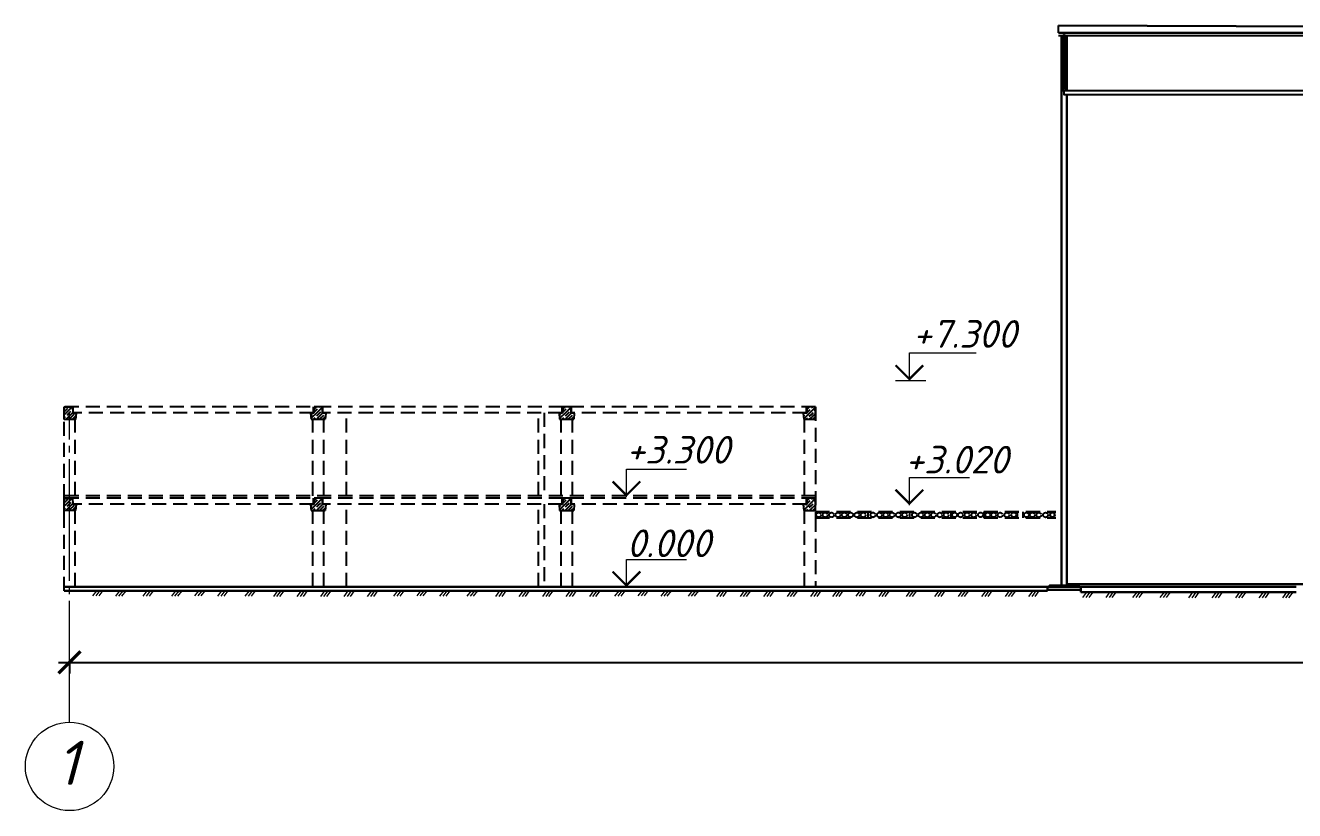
# Model space of a CAD drawing. Header units: millimetres. Extents: x -345369 to 252202, y 74562 to 424723.
# Drawn here: x -161013 to -149527, y 238161 to 245268 of the extents above; entities that cross this region are included whole.
import ezdxf

# ---------------------------------------------------------------- set-up
doc = ezdxf.new("R2010")
doc.units = ezdxf.units.MM
for name, pattern in [('HIDDEN2', [4.7625, 3.175, -1.5875]), ('JIS_08_11', [12.8, 11, -0.6, 0.6, -0.6]), ('невидимая', [9.525, 6.35, -3.175])]:
    doc.linetypes.add(name, pattern=pattern)
for name, color, linetype in [('$RAZMER', 7, 'Continuous'), ('PAMA', 7, 'Continuous'), ('РАЗМЕРЫ', 7, 'Continuous')]:
    doc.layers.add(name, color=color, linetype=linetype)
for name, color, linetype, lineweight in [('kolonni', 150, 'Continuous', 35), ('S Stora', 5, 'Continuous', 30), ('стена 0.2', 40, 'Continuous', 30), ('стены', 7, 'Continuous', 35)]:
    doc.layers.add(name, color=color, linetype=linetype, lineweight=lineweight)
doc.styles.add('25', font='isocpeur.TTF', dxfattribs={"oblique": 15, "height": 300})
doc.styles.get("Standard").update_dxf_attribs({"font": 'isocpeur.TTF', "oblique": 15})
doc.dimstyles.new('ss50', dxfattribs={"dimtxt": 125, "dimasz": 150, "dimexe": 100, "dimexo": 100, "dimgap": 31.25, "dimtad": 1, "dimdec": 0, "dimdsep": 46, "dimtxsty": 'Standard', "dimblk": 'OBLIQUE', "dimcen": 125, "dimdle": 100, "dimadec": 0, "dimazin": 0, "dimtfac": 1, "dimtdec": 0, "dimtmove": 1, "dimatfit": 3, "dimfxl": 1, "dimarcsym": 0})

# ---------------------------------------------------------------- blocks, each defined once
blk = doc.blocks.new('54212')
at = {"layer": 'kolonni', "lineweight": 30, "ltscale": 10}
for p, q in [((-100, 45), (-100, -45)), ((-5, 50), (-95, 50)), ((0, -45), (0, 45)), ((-95, -50), (-5, -50))]:
    blk.add_line(p, q, dxfattribs=at)
for points in [[(-95, 40), (-95, -40)], [(-10, 45), (-90, 45)], [(-5, -40), (-5, 40)], [(-90, -45), (-10, -45)]]:
    blk.add_lwpolyline(points, dxfattribs=at)
for centre, start, end in [((-95, 45), 89.3615, 180.6385), ((-90, 40), 89.3615, 180.6385), ((-10, 40), 359.3615, 90.6385), ((-5, 45), 359.3615, 90.6385), ((-95, -45), 179.3615, 270.6385), ((-90, -40), 179.3615, 270.6385), ((-10, -40), 269.3615, 0.6385), ((-5, -45), 269.3615, 0.6385)]:
    blk.add_arc(centre, 5, start, end, dxfattribs=at)
blk = doc.blocks.new('_ArchTick')
at = {"color": 0, "linetype": 'ByBlock', "const_width": 0.15}
blk.add_lwpolyline([(-0.5, -0.5), (0.5, 0.5)], dxfattribs=at)
blk = doc.blocks.new('*D784')
at = {"color": 0, "lineweight": -2, "ltscale": 2, "transparency": 16777216}
for p, q in [((-160713, 239503), (-129013, 239503)), ((-160613, 239503), (-160613, 239403)), ((-129113, 239503), (-129113, 239403))]:
    blk.add_line(p, q, dxfattribs=at)
at = {"layer": 'Defpoints', "color": 0, "ltscale": 2, "transparency": 16777216}
for p in [(-160613, 239572), (-129113, 239524), (-129113, 239503)]:
    blk.add_point(p, dxfattribs=at)
at = {"color": 0, "lineweight": -2, "ltscale": 2, "transparency": 16777216, "xscale": 200, "yscale": 200, "zscale": 200, "rotation": 180}
blk.add_blockref('_ArchTick', (-160613, 239503), dxfattribs=at)
at = {"color": 0, "lineweight": -2, "ltscale": 2, "transparency": 16777216, "xscale": 200, "yscale": 200, "zscale": 200}
blk.add_blockref('_ArchTick', (-129113, 239503), dxfattribs=at)
at = {"color": 0, "lineweight": 9, "ltscale": 2, "transparency": 16777216, "insert": (-144863, 239733), "char_height": 300, "attachment_point": 5}
blk.add_mtext('126000', dxfattribs=at)

msp = doc.modelspace()

# ---------------------------------------------------------------- linework, layer by layer
at = {"layer": '$RAZMER', "color": 7, "linetype": 'невидимая', "lineweight": 25, "ltscale": 20}
for p, q in [((-158401.353573, 241764.475238), (-158368.272574, 241797.556237)), ((-158400.729944, 241793.162179), (-158379.081472, 241814.810651)), ((-158362.953516, 241774.812006), (-158325.210294, 241812.555228)), ((-158354.240923, 241811.587887), (-158351.01816, 241814.810651)), ((-158326.177623, 241783.524586), (-158324.613202, 241785.089008)), ((-156151.357377, 241764.475238), (-156118.276378, 241797.556237)), ((-156150.733748, 241793.162179), (-156129.085277, 241814.810651)), ((-156112.95732, 241774.812006), (-156075.214098, 241812.555228)), ((-156104.244728, 241811.587887), (-156101.021964, 241814.810651)), ((-156076.181428, 241783.524586), (-156074.617006, 241785.089008)), ((-158431.010128, 241734.818683), (-158417.383349, 241748.445461)), ((-158428.45892, 241709.306602), (-158362.953516, 241774.812006)), ((-158407.391559, 241702.310651), (-158389.320049, 241720.382161)), ((-158379.328271, 241702.310651), (-158362.953516, 241718.685405)), ((-158375.288399, 241734.413811), (-158362.953516, 241746.748694)), ((-158362.953516, 241746.748694), (-158340.209273, 241769.492936)), ((-158362.953516, 241718.685405), (-158324.016111, 241757.622811)), ((-158347.225098, 241706.35051), (-158312.145973, 241741.429636)), ((-158323.20167, 241702.310651), (-158294.932397, 241730.579923)), ((-158298.114323, 241755.461286), (-158296.264958, 241757.310651)), ((-156181.013932, 241734.818683), (-156167.387154, 241748.445461)), ((-156178.462724, 241709.306602), (-156112.95732, 241774.812006)), ((-156157.395363, 241702.310651), (-156139.323853, 241720.382161)), ((-156129.332075, 241702.310651), (-156112.95732, 241718.685405)), ((-156125.292203, 241734.413811), (-156112.95732, 241746.748694)), ((-156112.95732, 241746.748694), (-156090.213078, 241769.492936)), ((-156112.95732, 241718.685405), (-156074.019915, 241757.622811)), ((-156097.228903, 241706.35051), (-156062.149777, 241741.429636)), ((-156073.205474, 241702.310651), (-156044.936202, 241730.579923)), ((-156048.118127, 241755.461286), (-156046.268763, 241757.310651)), ((-158400.729944, 240968.162179), (-158379.081472, 240989.810651)), ((-158362.953516, 240949.812006), (-158325.210294, 240987.555228)), ((-158354.240923, 240986.587887), (-158351.01816, 240989.810651)), ((-156150.733748, 240968.162179), (-156129.085277, 240989.810651)), ((-156112.95732, 240949.812006), (-156075.214098, 240987.555228)), ((-156104.244728, 240986.587887), (-156101.021964, 240989.810651)), ((-158431.010128, 240909.818683), (-158417.383349, 240923.445461)), ((-158428.45892, 240884.306602), (-158362.953516, 240949.812006)), ((-158407.391559, 240877.310651), (-158389.320049, 240895.382161)), ((-158401.353573, 240939.475238), (-158368.272574, 240972.556237)), ((-158379.328271, 240877.310651), (-158362.953516, 240893.685405)), ((-158375.288399, 240909.413811), (-158362.953516, 240921.748694)), ((-158362.953516, 240921.748694), (-158340.209273, 240944.492936)), ((-158362.953516, 240893.685405), (-158324.016111, 240932.622811)), ((-158347.225098, 240881.35051), (-158312.145973, 240916.429636)), ((-158326.177623, 240958.524586), (-158324.613202, 240960.089008)), ((-158323.20167, 240877.310651), (-158294.932397, 240905.579923)), ((-158298.114323, 240930.461286), (-158296.264958, 240932.310651)), ((-156181.013932, 240909.818683), (-156167.387154, 240923.445461)), ((-156178.462724, 240884.306602), (-156112.95732, 240949.812006)), ((-156157.395363, 240877.310651), (-156139.323853, 240895.382161)), ((-156151.357377, 240939.475238), (-156118.276378, 240972.556237)), ((-156129.332075, 240877.310651), (-156112.95732, 240893.685405)), ((-156125.292203, 240909.413811), (-156112.95732, 240921.748694)), ((-156112.95732, 240921.748694), (-156090.213078, 240944.492936)), ((-156112.95732, 240893.685405), (-156074.019915, 240932.622811)), ((-156097.228903, 240881.35051), (-156062.149777, 240916.429636)), ((-156076.181428, 240958.524586), (-156074.617006, 240960.089008)), ((-156073.205474, 240877.310651), (-156044.936202, 240905.579923)), ((-156048.118127, 240930.461286), (-156046.268763, 240932.310651))]:
    msp.add_line(p, q, dxfattribs=at)
msp.add_line((-151662.815024, 245199.217384), (-151662.815024, 245267.658869))
at = {"lineweight": 35}
for p, q in [((-151625.315024, 244699.636543), (-151625.315024, 245151.403793)), ((-151600.315024, 244695.790565), (-151600.315024, 245151.431652))]:
    msp.add_line(p, q, dxfattribs=at)
at = {"lineweight": 20}
msp.add_line((-151612.815024, 245175.167722), (-151612.815024, 245198.917722), dxfattribs=at)
at = {"lineweight": 9}
msp.add_line((-153137.815024, 242052.943731), (-152862.815024, 242052.943731), dxfattribs=at)
at = {"linetype": 'невидимая', "lineweight": 25, "ltscale": 20}
for p, q in [((-160662.815024, 241172.943731), (-160662.885832, 241814.693431)), ((-160579.738493, 241760.443731), (-160581.351385, 241815.443731)), ((-158405.446013, 241760.443731), (-158405.446013, 241815.443731)), ((-158320.841897, 241760.443731), (-158320.841897, 241815.443731)), ((-156155.449817, 241760.443731), (-156155.449817, 241815.443731)), ((-156070.845701, 241760.443731), (-156070.845701, 241815.443731)), ((-153945.066174, 241760.443731), (-153945.066174, 241815.443731)), ((-153862.815024, 241815.443731), (-153862.815024, 240810.442277)), ((-158106.565024, 241010.443731), (-158106.565024, 241760.443731)), ((-156369.065024, 241010.443731), (-156369.065024, 241760.443731)), ((-156319.065024, 241760.443731), (-156319.065024, 241010.443731)), ((-158405.446013, 240935.443731), (-158405.446013, 240990.443731)), ((-158320.841897, 240935.443731), (-158320.841897, 240990.443731)), ((-156155.449817, 240935.443731), (-156155.449817, 240990.443731)), ((-156070.845701, 240935.443731), (-156070.845701, 240990.443731)), ((-153945.066174, 240935.443731), (-153945.066174, 240990.443731)), ((-158106.565024, 240185.443731), (-158106.565024, 240935.443731)), ((-156369.065024, 240185.443731), (-156369.065024, 240935.443731)), ((-156319.065024, 240935.443731), (-156319.065024, 240185.443731)), ((-153862.815024, 240869.583766), (-151687.815024, 240869.583766)), ((-153862.815024, 240865.442277), (-151687.815024, 240865.442277)), ((-153387.815024, 240865.442277), (-153387.815024, 240810.442277)), ((-153012.815024, 240865.442277), (-153012.815024, 240810.442277)), ((-152637.815024, 240865.442277), (-152637.815024, 240810.442277)), ((-152337.815024, 240865.442277), (-152337.815024, 240810.442277)), ((-152037.815024, 240865.442277), (-152037.815024, 240810.442277)), ((-151987.815024, 240865.442277), (-151987.815024, 240810.442277)), ((-160662.815024, 240150.516415), (-160662.815024, 240797.943731)), ((-153862.815024, 240810.442277), (-151687.815024, 240810.442277)), ((-153862.815024, 240810.442277), (-153862.815024, 240185.443731))]:
    msp.add_line(p, q, dxfattribs=at)
at = {"color": 7, "linetype": 'невидимая', "lineweight": 25, "ltscale": 20}
for p, q in [((-160661.619372, 241743.149689), (-160622.869372, 241781.899689)), ((-160661.307832, 241771.524516), (-160628.117929, 241804.714419)), ((-160660.684203, 241800.211458), (-160646.201953, 241814.693709)), ((-160622.869372, 241781.899689), (-160590.075352, 241814.693709)), ((-160586.022979, 241790.682769), (-160584.872407, 241791.833341)), ((-153941.432075, 241761.559349), (-153911.558633, 241791.432791)), ((-153940.808446, 241790.246291), (-153915.611006, 241815.443731)), ((-153902.760676, 241772.16746), (-153865.137777, 241809.79036)), ((-153897.526983, 241805.464442), (-153887.547694, 241815.443731)), ((-153869.463682, 241777.401141), (-153864.540685, 241782.324139)), ((-160661.619372, 241715.086376), (-160649.165404, 241727.540343)), ((-160646.448751, 241702.193709), (-160622.869372, 241725.773088)), ((-160635.133754, 241741.571994), (-160622.869372, 241753.836376)), ((-160622.869372, 241753.836376), (-160600.054629, 241776.651119)), ((-160622.869372, 241725.773088), (-160584.275316, 241764.367144)), ((-160607.070454, 241713.508693), (-160571.991328, 241748.587819)), ((-160590.32215, 241702.193709), (-160554.263507, 241738.252352)), ((-160562.258838, 241702.193709), (-160557.381653, 241707.070893)), ((-153970.695859, 241732.295565), (-153960.669409, 241742.322016)), ((-153968.144651, 241706.783485), (-153902.760676, 241772.16746)), ((-153946.637758, 241756.353666), (-153945.047694, 241757.943731)), ((-153943.921093, 241702.943731), (-153932.606108, 241714.258715)), ((-153918.574458, 241728.290366), (-153902.760676, 241744.104148)), ((-153915.857805, 241702.943731), (-153902.760676, 241716.040859)), ((-153902.760676, 241744.104148), (-153883.495333, 241763.369491)), ((-153902.760676, 241716.040859), (-153864.010676, 241754.790859)), ((-153887.794492, 241702.943731), (-153864.010676, 241726.727547)), ((-160661.307832, 240946.524516), (-160628.117929, 240979.714419)), ((-160660.684203, 240975.211458), (-160646.201953, 240989.693709)), ((-160622.869372, 240956.899689), (-160590.075352, 240989.693709)), ((-153940.808446, 240965.246291), (-153915.611006, 240990.443731)), ((-153902.760676, 240947.16746), (-153865.137777, 240984.79036)), ((-153897.526983, 240980.464442), (-153887.547694, 240990.443731)), ((-160661.619372, 240918.149689), (-160622.869372, 240956.899689)), ((-160661.619372, 240890.086376), (-160649.165404, 240902.540343)), ((-160646.448751, 240877.193709), (-160622.869372, 240900.773088)), ((-160635.133754, 240916.571994), (-160622.869372, 240928.836376)), ((-160622.869372, 240928.836376), (-160600.054629, 240951.651119)), ((-160622.869372, 240900.773088), (-160584.275316, 240939.367144)), ((-160607.070454, 240888.508693), (-160571.991328, 240923.587819)), ((-160590.32215, 240877.193709), (-160554.263507, 240913.252352)), ((-160586.022979, 240965.682769), (-160584.872407, 240966.833341)), ((-160562.258838, 240877.193709), (-160557.381653, 240882.070893)), ((-153970.695859, 240907.295565), (-153960.669409, 240917.322016)), ((-153968.144651, 240881.783485), (-153902.760676, 240947.16746)), ((-153946.637758, 240931.353666), (-153945.047694, 240932.943731)), ((-153943.921093, 240877.943731), (-153932.606108, 240889.258715)), ((-153941.432075, 240936.559349), (-153911.558633, 240966.432791)), ((-153918.574458, 240903.290366), (-153902.760676, 240919.104148)), ((-153915.857805, 240877.943731), (-153902.760676, 240891.040859)), ((-153902.760676, 240919.104148), (-153883.495333, 240938.369491)), ((-153902.760676, 240891.040859), (-153864.010676, 240929.790859)), ((-153887.794492, 240877.943731), (-153864.010676, 240901.727547)), ((-153869.463682, 240952.401141), (-153864.540685, 240957.324139))]:
    msp.add_line(p, q, dxfattribs=at)
at = {"color": 1, "linetype": 'JIS_08_11', "lineweight": 9, "ltscale": 100, "extrusion": (1, 3.44505e-16, 1.83691e-16)}
msp.add_line((-160612.815024, 238961.438919), (-160612.815024, 241760.443731), dxfattribs=at)
at = {"linetype": 'невидимая', "lineweight": 25, "ltscale": 20, "extrusion": (1, 3.44505e-16, 1.83691e-16)}
for p, q in [((-160562.815024, 241010.443731), (-160562.815024, 241760.443731)), ((-158412.822633, 241010.443731), (-158412.822633, 241702.943731)), ((-158312.822633, 241010.443731), (-158312.822633, 241702.943731)), ((-156162.826437, 241010.443731), (-156162.826437, 241702.943731)), ((-156062.826437, 241010.443731), (-156062.826437, 241702.943731)), ((-153962.815024, 241010.443731), (-153962.815024, 241702.943731)), ((-160662.815024, 240797.943731), (-160662.815024, 241172.943731)), ((-160562.815024, 240185.443731), (-160562.815024, 240877.193709)), ((-158412.822633, 240185.443731), (-158412.822633, 240877.943731)), ((-158312.822633, 240185.443731), (-158312.822633, 240877.943731)), ((-156162.826437, 240185.443731), (-156162.826437, 240877.943731)), ((-156062.826437, 240185.443731), (-156062.826437, 240877.943731)), ((-153962.815024, 240185.443731), (-153962.815024, 240877.943731))]:
    msp.add_line(p, q, dxfattribs=at)
at = {"lineweight": 30, "ltscale": 10}
msp.add_line((-151712.815024, 240185.443731), (-151512.815024, 240185.443731), dxfattribs=at)
at = {"lineweight": 30}
for p, q in [((-149387.815024, 240211.402209), (-151587.815024, 240211.402209)), ((-151512.815024, 240185.443731), (-149512.815024, 240185.443731)), ((-151762.815024, 240150.516415), (-160662.815024, 240150.516415)), ((-151462.815024, 240139.145304), (-149512.815024, 240139.145304))]:
    msp.add_line(p, q, dxfattribs=at)
at = {"lineweight": 25}
msp.add_lwpolyline([(-151612.815024, 244678.179138), (-129087.502524, 244677.2288), (-129087.502524, 244638.27251), (-151612.815024, 244639.040101)], close=True, dxfattribs=at)
at = {"lineweight": 9}
for points in [[(-153012.815024, 242052.943731), (-153012.815024, 242302.943731), (-152408.192121, 242302.943731)], [(-155573.360571, 241001.343404), (-155573.360571, 241251.343404), (-155028.75336, 241251.343404)], [(-153012.815024, 240926.302277), (-153012.815024, 241176.302277), (-152468.207812, 241176.302277)], [(-155573.360571, 240185.443731), (-155573.360571, 240435.443731), (-155028.75336, 240435.443731)]]:
    msp.add_lwpolyline(points, dxfattribs=at)
at = {"lineweight": 9, "const_width": 20}
for points in [[(-153137.815024, 242192.083731), (-153012.815024, 242067.083731), (-152887.815024, 242192.083731)], [(-153137.815024, 241065.442277), (-153012.815024, 240940.442277), (-152887.815024, 241065.442277)], [(-155698.360571, 240324.583731), (-155573.360571, 240199.583731), (-155448.360571, 240324.583731)]]:
    msp.add_lwpolyline(points, dxfattribs=at)
at = {"linetype": 'невидимая', "lineweight": 25, "ltscale": 20}
for points in [[(-153862.815024, 241815.443731), (-160660.369372, 241814.693709)], [(-158405.446013, 241760.443731), (-160579.738493, 241760.443731)], [(-156155.449817, 241760.443731), (-158320.841897, 241760.443731)], [(-153945.066174, 241760.443731), (-156070.845701, 241760.443731)], [(-153862.815024, 241010.443731), (-160662.815024, 241010.443731)], [(-153862.815024, 240990.443731), (-160662.815024, 240990.443731)], [(-158405.446013, 240935.443731), (-160584.190024, 240935.443731)], [(-156155.449817, 240935.443731), (-158320.841897, 240935.443731)], [(-153945.066174, 240935.443731), (-156070.845701, 240935.443731)]]:
    msp.add_lwpolyline(points, dxfattribs=at)
at = {"linetype": 'невидимая', "lineweight": 25, "ltscale": 20, "const_width": 20}
msp.add_lwpolyline([(-155698.360571, 241140.483404), (-155573.360571, 241015.483404), (-155448.360571, 241140.483404)], dxfattribs=at)
at = {"lineweight": 30}
for points in [[(-151512.815024, 240185.443731), (-160662.815024, 240185.443731)], [(-151462.815024, 240139.145304), (-151462.815024, 240185.443731), (-151762.815024, 240185.443731), (-151762.815024, 240150.516415)]]:
    msp.add_lwpolyline(points, dxfattribs=at)
msp.add_lwpolyline([(-151762.815024, 240160.443731), (-151462.815024, 240160.443731), (-151462.815024, 240185.443731), (-151762.815024, 240185.443731)], close=True, dxfattribs=at)
at = {"linetype": 'невидимая', "lineweight": 25, "ltscale": 20}
for centre in [(-153834.220657, 240837.271646), (-153775.831146, 240837.271646), (-153717.441635, 240837.271646), (-153659.052124, 240837.271646), (-153601.9884, 240837.271646), (-153544.924676, 240837.271646), (-153487.860953, 240837.271646), (-153430.797229, 240837.271646), (-153342.441635, 240837.271646), (-153284.052124, 240837.271646), (-153226.9884, 240837.271646), (-153169.924676, 240837.271646), (-153112.860953, 240837.271646), (-153055.797229, 240837.271646), (-152967.441635, 240837.271646), (-152909.052124, 240837.271646), (-152851.9884, 240837.271646), (-152794.924676, 240837.271646), (-152737.860953, 240837.271646), (-152680.797229, 240837.271646), (-152603.924477, 240837.271646), (-152549.999768, 240837.271646), (-152491.568543, 240837.271646), (-152430.294204, 240836.998753), (-152368.736952, 240838.307608), (-152303.924477, 240837.271646), (-152249.999768, 240837.271646), (-152191.568543, 240837.271646), (-152130.294204, 240836.998753), (-152068.736952, 240838.307608), (-151953.924477, 240837.271646), (-151899.999768, 240837.271646), (-151841.568543, 240837.271646), (-151780.294204, 240836.998753)]:
    msp.add_circle(centre, 21.781309, dxfattribs=at)
at = {"lineweight": 30}
msp.add_circle((-151718.736952, 240838.307608), 21.781309, dxfattribs=at)
at = {"color": 0, "linetype": 'ByBlock', "lineweight": 9}
msp.add_circle((-160612.815024, 238561.438919), 400, dxfattribs=at)
at = {"layer": 'kolonni', "lineweight": 30, "ltscale": 10}
for p, q in [((-151637.815024, 240197.943731), (-151637.815024, 245175.167722)), ((-151587.815024, 244678.179138), (-151587.815024, 245175.167722)), ((-151637.815024, 244678.179138), (-151587.815024, 244678.179138)), ((-151587.815024, 240197.943731), (-151587.815024, 244639.040101))]:
    msp.add_line(p, q, dxfattribs=at)
at = {"layer": 'PAMA', "ltscale": 10}
for p, q in [((-151662.815024, 245199.217384), (-147875.315024, 245199.217384)), ((-151600.315024, 245200.167722), (-150125.315024, 245200.167722)), ((-151600.315024, 245175.167722), (-135862.502524, 245175.167722)), ((-151637.815024, 244678.179138), (-151637.815024, 244653.179138)), ((-151637.815024, 244325.679138), (-151637.815024, 244300.679138)), ((-151637.815024, 241047.943731), (-151637.815024, 241022.943731)), ((-151637.815024, 240647.943731), (-151637.815024, 240622.943731))]:
    msp.add_line(p, q, dxfattribs=at)
at = {"layer": 'PAMA', "linetype": 'HIDDEN2', "ltscale": 10}
for p, q in [((-151662.815024, 245176.417722), (-135862.502524, 245176.417722)), ((-151612.815024, 245198.917722), (-138112.190024, 245198.917722))]:
    msp.add_line(p, q, dxfattribs=at)
at = {"layer": 'S Stora', "ltscale": 2}
msp.add_lwpolyline([(-151480.315024, 240197.943731), (-151745.315024, 240197.943731), (-151745.315024, 240185.443731), (-151480.315024, 240185.443731)], close=True, dxfattribs=at)
at = {"layer": 'РАЗМЕРЫ', "lineweight": 13}
for p, q in [((-160401.749024, 240103.865245), (-160364.249024, 240153.865245)), ((-160372.656699, 240103.865245), (-160335.156699, 240153.865245)), ((-160345.56614, 240103.865245), (-160308.06614, 240153.865245)), ((-160194.807558, 240101.466754), (-160157.307558, 240151.466754)), ((-160165.715233, 240101.466754), (-160128.215233, 240151.466754)), ((-160138.624674, 240101.466754), (-160101.124674, 240151.466754)), ((-159947.257036, 240101.466754), (-159909.757036, 240151.466754)), ((-159918.16471, 240101.466754), (-159880.66471, 240151.466754)), ((-159891.074151, 240101.466754), (-159853.574151, 240151.466754)), ((-159688.569486, 240101.466754), (-159651.069486, 240151.466754)), ((-159659.477161, 240101.466754), (-159621.977161, 240151.466754)), ((-159632.386601, 240101.466754), (-159594.886601, 240151.466754)), ((-159478.008519, 240103.865245), (-159440.508519, 240153.865245)), ((-159448.916194, 240103.865245), (-159411.416194, 240153.865245)), ((-159421.825634, 240103.865245), (-159384.325634, 240153.865245)), ((-159271.067053, 240101.466754), (-159233.567053, 240151.466754)), ((-159241.974728, 240101.466754), (-159204.474728, 240151.466754)), ((-159214.884168, 240101.466754), (-159177.384168, 240151.466754)), ((-159023.51653, 240101.466754), (-158986.01653, 240151.466754)), ((-158994.424205, 240101.466754), (-158956.924205, 240151.466754)), ((-158967.333646, 240101.466754), (-158929.833646, 240151.466754)), ((-158765.541735, 240100.516415), (-158728.041735, 240150.516415)), ((-158736.44941, 240100.516415), (-158698.94941, 240150.516415)), ((-158709.35885, 240100.516415), (-158671.85885, 240150.516415)), ((-158553.079271, 240100.516415), (-158515.579271, 240150.516415)), ((-158523.986946, 240100.516415), (-158486.486946, 240150.516415)), ((-158496.896386, 240100.516415), (-158459.396386, 240150.516415)), ((-158340.616807, 240100.516415), (-158303.116807, 240150.516415)), ((-158311.524482, 240100.516415), (-158274.024482, 240150.516415)), ((-158284.433922, 240100.516415), (-158246.933922, 240150.516415)), ((-158128.154343, 240100.516415), (-158090.654343, 240150.516415)), ((-158099.062018, 240100.516415), (-158061.562018, 240150.516415)), ((-158071.971458, 240100.516415), (-158034.471458, 240150.516415)), ((-157915.691879, 240100.516415), (-157878.191879, 240150.516415)), ((-157886.599554, 240100.516415), (-157849.099554, 240150.516415)), ((-157859.508995, 240100.516415), (-157822.008995, 240150.516415)), ((-157678.465366, 240101.466754), (-157640.965366, 240151.466754)), ((-157649.373041, 240101.466754), (-157611.873041, 240151.466754)), ((-157622.282481, 240101.466754), (-157584.782481, 240151.466754)), ((-157467.904399, 240103.865245), (-157430.404399, 240153.865245)), ((-157438.812074, 240103.865245), (-157401.312074, 240153.865245)), ((-157411.721514, 240103.865245), (-157374.221514, 240153.865245)), ((-157260.962933, 240101.466754), (-157223.462933, 240151.466754)), ((-157231.870608, 240101.466754), (-157194.370608, 240151.466754)), ((-157204.780048, 240101.466754), (-157167.280048, 240151.466754)), ((-157013.41241, 240101.466754), (-156975.91241, 240151.466754)), ((-156984.320085, 240101.466754), (-156946.820085, 240151.466754)), ((-156957.229526, 240101.466754), (-156919.729526, 240151.466754)), ((-156755.437615, 240100.516415), (-156717.937615, 240150.516415)), ((-156726.34529, 240100.516415), (-156688.84529, 240150.516415)), ((-156699.25473, 240100.516415), (-156661.75473, 240150.516415)), ((-156542.975151, 240100.516415), (-156505.475151, 240150.516415)), ((-156513.882826, 240100.516415), (-156476.382826, 240150.516415)), ((-156486.792266, 240100.516415), (-156449.292266, 240150.516415)), ((-156330.512687, 240100.516415), (-156293.012687, 240150.516415)), ((-156301.420362, 240100.516415), (-156263.920362, 240150.516415)), ((-156274.329802, 240100.516415), (-156236.829802, 240150.516415)), ((-156118.050223, 240100.516415), (-156080.550223, 240150.516415)), ((-156088.957898, 240100.516415), (-156051.457898, 240150.516415)), ((-156061.867338, 240100.516415), (-156024.367338, 240150.516415)), ((-155905.587759, 240100.516415), (-155868.087759, 240150.516415)), ((-155876.495434, 240100.516415), (-155838.995434, 240150.516415)), ((-155849.404875, 240100.516415), (-155811.904875, 240150.516415)), ((-155677.621341, 240101.466754), (-155640.121341, 240151.466754)), ((-155648.529016, 240101.466754), (-155611.029016, 240151.466754)), ((-155621.438456, 240101.466754), (-155583.938456, 240151.466754)), ((-155467.060374, 240103.865245), (-155429.560374, 240153.865245)), ((-155437.968049, 240103.865245), (-155400.468049, 240153.865245)), ((-155410.877489, 240103.865245), (-155373.377489, 240153.865245)), ((-155260.118908, 240101.466754), (-155222.618908, 240151.466754)), ((-155231.026583, 240101.466754), (-155193.526583, 240151.466754)), ((-155203.936023, 240101.466754), (-155166.436023, 240151.466754)), ((-155012.568385, 240101.466754), (-154975.068385, 240151.466754)), ((-154983.47606, 240101.466754), (-154945.97606, 240151.466754)), ((-154956.3855, 240101.466754), (-154918.8855, 240151.466754)), ((-154754.59359, 240100.516415), (-154717.09359, 240150.516415)), ((-154725.501265, 240100.516415), (-154688.001265, 240150.516415)), ((-154698.410705, 240100.516415), (-154660.910705, 240150.516415)), ((-154542.131126, 240100.516415), (-154504.631126, 240150.516415)), ((-154513.038801, 240100.516415), (-154475.538801, 240150.516415)), ((-154485.948241, 240100.516415), (-154448.448241, 240150.516415)), ((-154329.668662, 240100.516415), (-154292.168662, 240150.516415)), ((-154300.576337, 240100.516415), (-154263.076337, 240150.516415)), ((-154273.485777, 240100.516415), (-154235.985777, 240150.516415)), ((-154117.206198, 240100.516415), (-154079.706198, 240150.516415)), ((-154088.113873, 240100.516415), (-154050.613873, 240150.516415)), ((-154061.023313, 240100.516415), (-154023.523313, 240150.516415)), ((-153904.743734, 240100.516415), (-153867.243734, 240150.516415)), ((-153875.651409, 240100.516415), (-153838.151409, 240150.516415)), ((-153848.560849, 240100.516415), (-153811.060849, 240150.516415)), ((-153704.61082, 240100.516415), (-153667.11082, 240150.516415)), ((-153675.518495, 240100.516415), (-153638.018495, 240150.516415)), ((-153648.427936, 240100.516415), (-153610.927936, 240150.516415)), ((-153494.049853, 240102.914907), (-153456.549853, 240152.914907)), ((-153464.957528, 240102.914907), (-153427.457528, 240152.914907)), ((-153437.866969, 240102.914907), (-153400.366969, 240152.914907)), ((-153287.108387, 240100.516415), (-153249.608387, 240150.516415)), ((-153258.016062, 240100.516415), (-153220.516062, 240150.516415)), ((-153230.925502, 240100.516415), (-153193.425502, 240150.516415)), ((-153039.557864, 240100.516415), (-153002.057864, 240150.516415)), ((-153010.465539, 240100.516415), (-152972.965539, 240150.516415)), ((-152983.37498, 240100.516415), (-152945.87498, 240150.516415)), ((-152781.583069, 240099.566076), (-152744.083069, 240149.566076)), ((-152752.490744, 240099.566076), (-152714.990744, 240149.566076)), ((-152725.400184, 240099.566076), (-152687.900184, 240149.566076)), ((-152569.120605, 240099.566076), (-152531.620605, 240149.566076)), ((-152540.02828, 240099.566076), (-152502.52828, 240149.566076)), ((-152512.93772, 240099.566076), (-152475.43772, 240149.566076)), ((-152356.658141, 240099.566076), (-152319.158141, 240149.566076)), ((-152327.565816, 240099.566076), (-152290.065816, 240149.566076)), ((-152300.475256, 240099.566076), (-152262.975256, 240149.566076)), ((-152144.195677, 240099.566076), (-152106.695677, 240149.566076)), ((-152115.103352, 240099.566076), (-152077.603352, 240149.566076)), ((-152088.012793, 240099.566076), (-152050.512793, 240149.566076)), ((-151931.733213, 240099.566076), (-151894.233213, 240149.566076)), ((-151902.640888, 240099.566076), (-151865.140888, 240149.566076)), ((-151875.550329, 240099.566076), (-151838.050329, 240149.566076)), ((-151443.196825, 240089.145304), (-151405.696825, 240139.145304)), ((-151414.1045, 240089.145304), (-151376.6045, 240139.145304)), ((-151387.013941, 240089.145304), (-151349.513941, 240139.145304)), ((-151232.635858, 240091.543796), (-151195.135858, 240141.543796)), ((-151203.543533, 240091.543796), (-151166.043533, 240141.543796)), ((-151176.452974, 240091.543796), (-151138.952974, 240141.543796)), ((-150989.900907, 240089.145304), (-150952.400907, 240139.145304)), ((-150960.808582, 240089.145304), (-150923.308582, 240139.145304)), ((-150933.718022, 240089.145304), (-150896.218022, 240139.145304)), ((-150742.350384, 240089.145304), (-150704.850384, 240139.145304)), ((-150713.258059, 240089.145304), (-150675.758059, 240139.145304)), ((-150686.1675, 240089.145304), (-150648.6675, 240139.145304)), ((-150484.375589, 240088.194966), (-150446.875589, 240138.194966)), ((-150455.283264, 240088.194966), (-150417.783264, 240138.194966)), ((-150428.192704, 240088.194966), (-150390.692704, 240138.194966)), ((-150271.913125, 240088.194966), (-150234.413125, 240138.194966)), ((-150242.8208, 240088.194966), (-150205.3208, 240138.194966)), ((-150215.73024, 240088.194966), (-150178.23024, 240138.194966)), ((-150059.450661, 240088.194966), (-150021.950661, 240138.194966)), ((-150030.358336, 240088.194966), (-149992.858336, 240138.194966)), ((-150003.267776, 240088.194966), (-149965.767776, 240138.194966)), ((-149846.988197, 240088.194966), (-149809.488197, 240138.194966)), ((-149817.895872, 240088.194966), (-149780.395872, 240138.194966)), ((-149790.805313, 240088.194966), (-149753.305313, 240138.194966)), ((-149634.525733, 240088.194966), (-149597.025733, 240138.194966)), ((-149605.433408, 240088.194966), (-149567.933408, 240138.194966)), ((-149578.342849, 240088.194966), (-149540.842849, 240138.194966))]:
    msp.add_line(p, q, dxfattribs=at)
at = {"layer": 'стена 0.2', "color": 30, "ltscale": 10}
for p in [(-151662.815024, 245267.658869), (-151662.815024, 245200.167722)]:
    msp.add_line(p, (-135862.502524, 245197.967384), dxfattribs=at)
at = {"layer": 'стены', "color": 7, "linetype": 'невидимая', "lineweight": 25, "ltscale": 20}
for p, q in [((-160661.619372, 241757.193709), (-160660.369372, 241814.693709)), ((-160660.369372, 241814.693709), (-160585.369372, 241814.693709)), ((-160585.369372, 241814.693709), (-160584.119372, 241757.193709)), ((-158400.322633, 241815.443731), (-158401.572633, 241757.943731)), ((-158325.322633, 241815.443731), (-158400.322633, 241815.443731)), ((-158324.072633, 241757.943731), (-158325.322633, 241815.443731)), ((-156150.326437, 241815.443731), (-156151.576437, 241757.943731)), ((-156075.326437, 241815.443731), (-156150.326437, 241815.443731)), ((-156074.076437, 241757.943731), (-156075.326437, 241815.443731)), ((-153940.260676, 241815.443731), (-153941.510676, 241757.943731)), ((-153865.260676, 241815.443731), (-153940.260676, 241815.443731)), ((-153864.010676, 241757.943731), (-153865.260676, 241815.443731)), ((-160557.869372, 241702.193709), (-160662.815024, 241702.193709)), ((-160661.619372, 241702.193709), (-160661.619372, 241757.193709)), ((-160584.119372, 241757.193709), (-160552.369372, 241757.193709)), ((-160552.369372, 241757.193709), (-160557.869372, 241702.193709)), ((-158401.572633, 241757.943731), (-158433.322633, 241757.943731)), ((-158433.322633, 241757.943731), (-158427.822633, 241702.943731)), ((-158427.822633, 241702.943731), (-158297.822633, 241702.943731)), ((-158292.322633, 241757.943731), (-158324.072633, 241757.943731)), ((-158297.822633, 241702.943731), (-158292.322633, 241757.943731)), ((-156151.576437, 241757.943731), (-156183.326437, 241757.943731)), ((-156183.326437, 241757.943731), (-156177.826437, 241702.943731)), ((-156177.826437, 241702.943731), (-156047.826437, 241702.943731)), ((-156042.326437, 241757.943731), (-156074.076437, 241757.943731)), ((-156047.826437, 241702.943731), (-156042.326437, 241757.943731)), ((-153941.510676, 241757.943731), (-153973.260676, 241757.943731)), ((-153973.260676, 241757.943731), (-153967.760676, 241702.943731)), ((-153967.760676, 241702.943731), (-153862.815024, 241702.943731)), ((-153864.010676, 241702.943731), (-153864.010676, 241757.943731)), ((-160661.619372, 240932.193709), (-160660.369372, 240989.693709)), ((-160660.369372, 240989.693709), (-160585.369372, 240989.693709)), ((-160585.369372, 240989.693709), (-160584.119372, 240932.193709)), ((-158400.322633, 240990.443731), (-158401.572633, 240932.943731)), ((-158325.322633, 240990.443731), (-158400.322633, 240990.443731)), ((-158324.072633, 240932.943731), (-158325.322633, 240990.443731)), ((-156150.326437, 240990.443731), (-156151.576437, 240932.943731)), ((-156075.326437, 240990.443731), (-156150.326437, 240990.443731)), ((-156074.076437, 240932.943731), (-156075.326437, 240990.443731)), ((-153940.260676, 240990.443731), (-153941.510676, 240932.943731)), ((-153865.260676, 240990.443731), (-153940.260676, 240990.443731)), ((-153864.010676, 240932.943731), (-153865.260676, 240990.443731)), ((-160557.869372, 240877.193709), (-160662.815024, 240877.193709)), ((-160661.619372, 240877.193709), (-160661.619372, 240932.193709)), ((-160584.119372, 240932.193709), (-160552.369372, 240932.193709)), ((-160552.369372, 240932.193709), (-160557.869372, 240877.193709)), ((-158401.572633, 240932.943731), (-158433.322633, 240932.943731)), ((-158433.322633, 240932.943731), (-158427.822633, 240877.943731)), ((-158427.822633, 240877.943731), (-158297.822633, 240877.943731)), ((-158292.322633, 240932.943731), (-158324.072633, 240932.943731)), ((-158297.822633, 240877.943731), (-158292.322633, 240932.943731)), ((-156151.576437, 240932.943731), (-156183.326437, 240932.943731)), ((-156183.326437, 240932.943731), (-156177.826437, 240877.943731)), ((-156177.826437, 240877.943731), (-156047.826437, 240877.943731)), ((-156042.326437, 240932.943731), (-156074.076437, 240932.943731)), ((-156047.826437, 240877.943731), (-156042.326437, 240932.943731)), ((-153941.510676, 240932.943731), (-153973.260676, 240932.943731)), ((-153973.260676, 240932.943731), (-153967.760676, 240877.943731)), ((-153967.760676, 240877.943731), (-153862.815024, 240877.943731)), ((-153864.010676, 240877.943731), (-153864.010676, 240932.943731))]:
    msp.add_line(p, q, dxfattribs=at)

# ---------------------------------------------------------------- block references
at = {"layer": 'PAMA', "lineweight": 35, "xscale": 0.25, "yscale": 0.25, "zscale": 0.25}
for p in [(-151600.315024, 245162.667722), (-151600.315024, 244690.679138)]:
    msp.add_blockref('54212', p, dxfattribs=at)

# ---------------------------------------------------------------- texts
at = {"style": '25', "oblique": 15}
msp.add_text('+7.300', height=250, dxfattribs=at).set_placement((-152981.823399, 242350.34416))
at = {"lineweight": 25, "char_height": 250, "width": 934.90399562, "attachment_point": 1}
for s, insert in [('+3.300', (-155575.713355, 241552.012508)), ('+3.020', (-153051.262709, 241462.585219)), ('0.000', (-155570.481542, 240705.864365))]:
    msp.add_mtext(s, dxfattribs=dict(at, insert=insert))
at = {"color": 0, "linetype": 'ByBlock', "lineweight": 25, "insert": (-160732.617613, 238793.332753), "char_height": 400, "width": 1354.57615003, "attachment_point": 1}
msp.add_mtext('1', dxfattribs=at)

# ---------------------------------------------------------------- dimensions: what is measured, and where the dimension line sits
at = {"color": 0, "lineweight": 9, "ltscale": 2}
dim = msp.add_linear_dim(base=(-129112.502524, 239502.80198), p1=(-160612.80361, 239571.619369), p2=(-129112.502524, 239524.302289), text='126000', dimstyle='ss50', override={"dimtxt": 300, "dimasz": 200, "dimgap": 80, "dimblk": 'ArchTick', "dimfxl": 1.2, "dimfxlon": 1, "dimarcsym": 2}, dxfattribs=at)
dim.commit()
dim.dimension.update_dxf_attribs({"geometry": '*D784', "text_midpoint": (-144862.653067, 239732.80198)})

doc.saveas('drawing.dxf')
